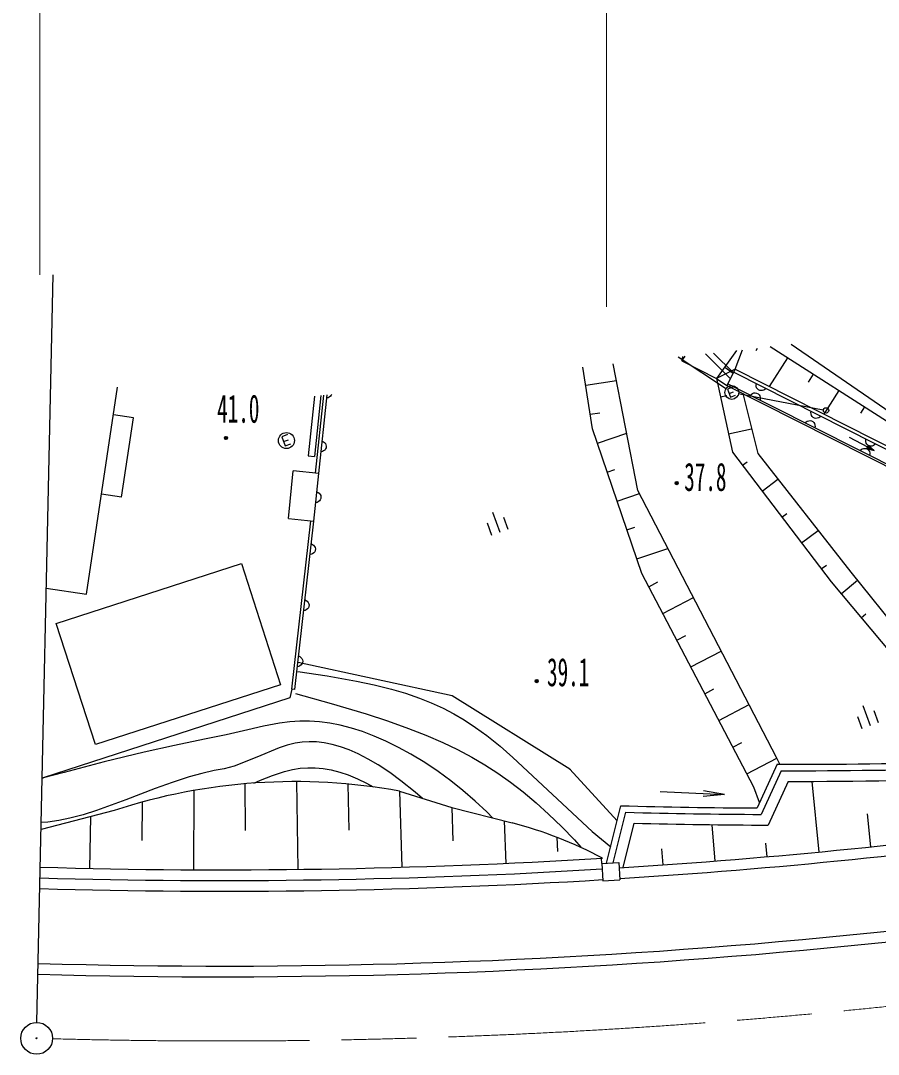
# Model space of a CAD drawing. Units: millimetres, scale not verified. Extents: x 40000 to 680000, y 20000 to 380000.
# Drawn here: x 383684 to 423750, y 269614 to 317914 of the extents above; entities that cross this region are included whole.
import ezdxf
from ezdxf.enums import TextEntityAlignment as Align

# ---------------------------------------------------------------- set-up
doc = ezdxf.new("R2010")
doc.units = ezdxf.units.MM
doc.header["$LTSCALE"] = 1000
doc.linetypes.add('CHAIN', pattern=[18.5, 12, -1.5, 3.5, -1.5])
for name, color, linetype, lineweight in [('M-BGD', 7, 'Continuous', 25), ('M-BMK', 2, 'CHAIN', 13), ('M-BMK-OTRS', 5, 'Continuous', 25), ('M-BMK-SRVR', 3, 'Continuous', 25), ('M-STR-HTXT', 7, 'Continuous', 13)]:
    doc.layers.add(name, color=color, linetype=linetype, lineweight=lineweight)
doc.styles.add('ＭＳ ゴシック', font='')
doc.styles.get('ＭＳ ゴシック').set_extended_font_data('MS Gothic')

msp = doc.modelspace()

# ---------------------------------------------------------------- linework, layer by layer
at = {"layer": 'M-BGD'}
for p, q in [((416054, 302382), (416983, 301464)), ((417122, 302498), (416197, 301196)), ((417063, 301622), (417404, 302528)), ((418094, 302603), (418020, 302486)), ((424689, 298834), (418694, 302668)), ((424961, 299155), (419677, 302775)), ((414405, 302203), (416652, 300710)), ((414568, 302021), (414721, 302238)), ((414598, 302224), (414568, 302021)), ((414568, 302021), (416197, 301196)), ((415669, 302340), (416841, 301182)), ((419501, 302159), (418649, 300819)), ((410398, 298844), (409952, 301721)), ((412510, 295966), (411366, 301874)), ((417063, 301622), (416197, 301196)), ((416572, 301724), (416971, 301440)), ((416572, 301724), (416692, 301639)), ((417063, 301622), (416679, 300863)), ((416995, 301488), (427230, 296308)), ((417063, 301622), (427298, 296442)), ((420704, 301394), (420471, 301027)), ((410082, 300883), (411515, 301105)), ((416197, 301196), (416938, 297746)), ((416197, 301196), (416679, 300863)), ((416724, 300952), (426959, 295772)), ((418042, 300893), (418052, 300953)), ((386754, 291121), (388211, 300796)), ((397612, 296760), (398001, 300426)), ((398206, 300448), (398192, 300416)), ((416679, 300863), (426914, 295683)), ((416950, 300785), (416711, 300698)), ((416711, 300698), (416847, 300326)), ((416784, 300500), (416985, 300573)), ((417206, 300485), (421174, 299726)), ((417419, 300489), (418114, 297693)), ((417781, 300418), (417825, 300460)), ((417825, 300460), (417873, 300490)), ((417873, 300490), (417941, 300518)), ((417941, 300518), (418003, 300520)), ((418003, 300520), (418063, 300509)), ((418047, 300836), (418042, 300893)), ((418066, 300765), (418047, 300836)), ((418063, 300509), (418133, 300474)), ((418101, 300714), (418066, 300765)), ((418146, 300671), (418101, 300714)), ((418133, 300474), (418177, 300431)), ((418215, 300636), (418146, 300671)), ((418177, 300431), (418213, 300380)), ((418275, 300626), (418215, 300636)), ((418338, 300627), (418275, 300626)), ((418405, 300655), (418338, 300627)), ((418454, 300685), (418405, 300655)), ((418498, 300727), (418454, 300685)), ((421907, 300628), (421205, 299526)), ((397408, 300362), (397114, 297581)), ((397713, 300395), (397412, 297550)), ((397463, 296775), (397848, 300409)), ((398045, 300297), (397986, 300284)), ((398097, 300322), (398045, 300297)), ((398157, 300364), (398097, 300322)), ((398192, 300416), (398157, 300364)), ((416382, 300334), (416670, 300396)), ((416847, 300326), (417085, 300413)), ((418213, 300380), (418231, 300309)), ((418236, 300252), (418227, 300192)), ((418231, 300309), (418236, 300252)), ((388956, 299362), (388016, 299503)), ((410293, 299524), (410738, 299593)), ((420601, 299598), (420610, 299658)), ((420606, 299541), (420601, 299598)), ((420625, 299470), (420606, 299541)), ((420660, 299419), (420625, 299470)), ((423109, 299863), (422922, 299568)), ((388396, 295643), (388956, 299362)), ((420339, 299123), (420383, 299165)), ((420383, 299165), (420432, 299195)), ((420432, 299195), (420499, 299223)), ((420499, 299223), (420562, 299225)), ((420562, 299225), (420622, 299214)), ((420622, 299214), (420691, 299179)), ((420705, 299376), (420660, 299419)), ((420691, 299179), (420736, 299137)), ((420774, 299342), (420705, 299376)), ((420736, 299137), (420771, 299085)), ((420771, 299085), (420790, 299014)), ((420834, 299331), (420774, 299342)), ((420790, 299014), (420795, 298957)), ((420897, 299333), (420834, 299331)), ((420964, 299360), (420897, 299333)), ((421013, 299390), (420964, 299360)), ((421057, 299432), (421013, 299390)), ((396152, 298571), (395877, 298471)), ((412696, 292088), (410398, 298844)), ((410628, 298168), (411994, 298633)), ((416753, 298609), (417829, 298840)), ((420795, 298957), (420786, 298897)), ((395877, 298471), (396033, 298041)), ((395960, 298242), (396193, 298326)), ((396033, 298041), (396308, 298141)), ((397772, 298266), (397827, 298240)), ((397827, 298240), (397872, 298205)), ((397872, 298205), (397922, 298152)), ((397922, 298152), (397946, 298094)), ((397946, 298094), (397957, 298034)), ((397957, 298034), (397949, 297957)), ((423551, 297835), (422398, 298429)), ((423160, 298303), (423169, 298363)), ((423165, 298246), (423160, 298303)), ((423183, 298175), (423165, 298246)), ((423219, 298124), (423183, 298175)), ((423280, 298073), (423199, 297918)), ((423213, 297925), (423281, 298058)), ((423263, 298082), (423219, 298124)), ((423231, 297931), (423287, 298040)), ((423249, 297937), (423293, 298022)), ((423333, 298047), (423263, 298082)), ((423551, 297835), (423280, 298073)), ((423281, 298058), (423518, 297852)), ((423287, 298040), (423487, 297868)), ((423293, 298022), (423456, 297884)), ((423393, 298036), (423333, 298047)), ((423455, 298038), (423393, 298036)), ((423523, 298065), (423455, 298038)), ((423571, 298095), (423523, 298065)), ((423615, 298137), (423571, 298095)), ((397114, 297581), (397412, 297550)), ((397779, 297781), (397719, 297769)), ((397830, 297806), (397779, 297781)), ((397890, 297849), (397830, 297806)), ((397926, 297900), (397890, 297849)), ((397949, 297957), (397926, 297900)), ((416938, 297746), (421548, 291690)), ((418114, 297693), (422470, 292142)), ((422898, 297828), (422942, 297870)), ((422942, 297870), (422991, 297900)), ((422991, 297900), (423058, 297928)), ((423058, 297928), (423121, 297930)), ((423121, 297930), (423181, 297919)), ((423181, 297919), (423250, 297884)), ((423199, 297918), (423551, 297835)), ((423519, 297852), (423213, 297925)), ((423487, 297868), (423231, 297931)), ((423456, 297884), (423249, 297937)), ((423250, 297884), (423295, 297842)), ((423266, 297942), (423298, 298005)), ((423424, 297901), (423266, 297942)), ((423284, 297948), (423304, 297987)), ((423393, 297917), (423284, 297948)), ((423295, 297842), (423330, 297790)), ((423298, 298005), (423424, 297901)), ((423302, 297954), (423310, 297969)), ((423361, 297933), (423302, 297954)), ((423304, 297987), (423393, 297917)), ((423306, 297961), (423361, 297933)), ((423310, 297969), (423361, 297933)), ((423330, 297790), (423349, 297719)), ((423354, 297662), (423344, 297602)), ((423349, 297719), (423354, 297662)), ((417399, 297141), (417615, 297305)), ((396192, 294647), (396419, 296880)), ((397612, 296760), (396419, 296880)), ((397386, 294526), (397612, 296760)), ((411088, 296817), (411442, 296938)), ((418321, 295929), (419058, 296490)), ((388396, 295643), (387456, 295784)), ((397525, 295891), (397580, 295866)), ((397580, 295866), (397625, 295831)), ((397625, 295831), (397675, 295778)), ((397675, 295778), (397699, 295720)), ((397699, 295720), (397711, 295660)), ((397711, 295660), (397703, 295583)), ((411547, 295466), (412586, 295820)), ((418993, 283488), (412510, 295966)), ((397533, 295407), (397474, 295394)), ((397585, 295432), (397533, 295407)), ((397644, 295475), (397585, 295432)), ((397680, 295526), (397644, 295475)), ((397703, 295583), (397680, 295526)), ((396192, 294647), (397386, 294526)), ((405720, 294953), (406062, 294014)), ((406232, 294717), (406437, 294153)), ((419243, 294718), (419470, 294890)), ((396348, 286683), (397236, 294543)), ((396497, 286666), (397385, 294526)), ((405480, 294443), (405686, 293879)), ((412007, 294115), (412380, 294242)), ((420165, 293507), (420938, 294095)), ((397267, 293464), (397321, 293438)), ((397321, 293438), (397367, 293403)), ((397367, 293403), (397416, 293350)), ((397416, 293350), (397439, 293291)), ((397439, 293291), (397450, 293231)), ((397450, 293231), (397442, 293154)), ((412466, 292764), (413917, 293257)), ((397270, 292980), (397210, 292968)), ((397322, 293004), (397270, 292980)), ((397382, 293046), (397322, 293004)), ((397418, 293098), (397382, 293046)), ((397442, 293154), (397418, 293098)), ((385346, 289748), (394000, 292546)), ((394000, 292546), (395829, 286886)), ((421087, 292296), (421324, 292476)), ((417936, 282092), (412696, 292088)), ((422015, 291132), (422772, 291766)), ((422470, 292142), (428563, 284542)), ((384882, 291403), (386754, 291121)), ((413023, 291464), (413454, 291689)), ((421548, 291690), (428115, 283842)), ((396971, 290845), (397026, 290818)), ((397026, 290818), (397071, 290783)), ((397071, 290783), (397120, 290730)), ((413678, 290214), (415109, 290964)), ((396974, 290360), (396915, 290348)), ((397026, 290384), (396974, 290360)), ((397086, 290427), (397026, 290384)), ((397122, 290478), (397086, 290427)), ((397120, 290730), (397144, 290672)), ((397146, 290534), (397122, 290478)), ((397144, 290672), (397155, 290612)), ((397155, 290612), (397146, 290534)), ((422948, 290017), (423168, 290201)), ((387176, 284089), (385346, 289748)), ((414333, 288964), (414761, 289189)), ((414989, 287715), (416410, 288460)), ((403840, 286365), (396640, 287929)), ((396675, 288225), (396730, 288199)), ((396730, 288199), (396775, 288164)), ((396775, 288164), (396825, 288110)), ((396825, 288110), (396848, 288052)), ((396850, 287915), (396826, 287858)), ((396848, 288052), (396859, 287992)), ((396859, 287992), (396850, 287915)), ((396678, 287740), (396619, 287728)), ((396625, 287507), (398004, 287294)), ((396730, 287765), (396678, 287740)), ((396790, 287807), (396730, 287765)), ((396826, 287858), (396790, 287807)), ((398004, 287294), (399374, 287052)), ((399374, 287052), (400196, 286878)), ((395829, 286886), (387176, 284089)), ((396348, 286683), (396263, 286265)), ((396497, 286666), (396348, 286683)), ((396526, 286473), (398181, 286013)), ((400196, 286878), (401009, 286676)), ((401009, 286676), (401668, 286483)), ((401668, 286483), (402312, 286263)), ((415644, 286465), (416069, 286688)), ((396263, 286265), (384691, 282523)), ((398181, 286013), (399826, 285524)), ((402312, 286263), (402867, 286043)), ((402867, 286043), (403414, 285794)), ((409341, 282933), (403840, 286365)), ((416299, 285216), (417711, 285956)), ((399826, 285524), (400822, 285199)), ((403414, 285794), (403915, 285532)), ((403915, 285532), (404402, 285244)), ((423021, 285915), (423363, 284975)), ((423533, 285678), (423738, 285115)), ((395778, 285092), (395032, 284948)), ((396250, 285155), (395778, 285092)), ((396719, 285187), (396250, 285155)), ((397178, 285185), (396719, 285187)), ((397637, 285154), (397178, 285185)), ((398125, 285089), (397637, 285154)), ((398611, 284995), (398125, 285089)), ((399133, 284860), (398611, 284995)), ((400822, 285199), (401808, 284846)), ((404402, 285244), (404936, 284889)), ((422781, 285405), (422986, 284841)), ((393281, 284539), (392274, 284335)), ((394289, 284774), (393281, 284539)), ((395032, 284948), (394289, 284774)), ((399647, 284698), (399133, 284860)), ((400202, 284488), (399647, 284698)), ((400750, 284249), (400202, 284488)), ((401808, 284846), (402611, 284528)), ((402611, 284528), (403404, 284182)), ((404936, 284889), (405457, 284508)), ((405457, 284508), (406077, 284011)), ((390862, 284049), (389454, 283733)), ((392274, 284335), (390862, 284049)), ((396128, 284057), (395752, 283930)), ((396502, 284152), (396128, 284057)), ((396830, 284203), (396502, 284152)), ((397158, 284223), (396830, 284203)), ((397511, 284212), (397158, 284223)), ((397860, 284172), (397511, 284212)), ((398242, 284095), (397860, 284172)), ((398618, 283989), (398242, 284095)), ((401339, 283957), (400750, 284249)), ((403404, 284182), (404093, 283851)), ((406077, 284011), (406683, 283487)), ((416954, 283966), (417376, 284187)), ((389454, 283733), (387586, 283274)), ((395752, 283930), (394711, 283492)), ((399036, 283838), (398618, 283989)), ((399452, 283655), (399036, 283838)), ((399920, 283413), (399452, 283655)), ((401916, 283639), (401339, 283957)), ((402560, 283244), (401916, 283639)), ((404093, 283851), (404766, 283493)), ((387586, 283274), (385717, 282785)), ((393654, 283079), (393194, 282959)), ((394711, 283492), (393654, 283079)), ((400384, 283139), (399920, 283413)), ((400922, 282782), (400384, 283139)), ((403183, 282828), (402560, 283244)), ((404766, 283493), (405374, 283137)), ((405374, 283137), (405972, 282752)), ((406683, 283487), (408524, 281753)), ((417609, 282716), (419011, 283451)), ((419017, 283167), (418090, 281126)), ((419148, 283166), (418993, 283488)), ((385717, 282785), (384755, 282526)), ((391557, 282578), (390766, 282321)), ((392142, 282739), (391557, 282578)), ((392725, 282869), (392142, 282739)), ((393194, 282959), (392725, 282869)), ((394895, 282417), (395453, 282637)), ((395453, 282637), (396016, 282826)), ((396016, 282826), (396375, 282918)), ((396375, 282918), (396738, 282980)), ((396738, 282980), (397091, 283007)), ((397091, 283007), (397444, 283003)), ((397444, 283003), (397817, 282968)), ((397817, 282968), (398188, 282903)), ((398188, 282903), (398587, 282801)), ((398587, 282801), (398984, 282668)), ((398984, 282668), (399416, 282490)), ((401446, 282399), (400922, 282782)), ((403775, 282394), (403183, 282828)), ((405972, 282752), (406570, 282329)), ((411543, 280519), (409341, 282933)), ((419210, 282866), (418283, 280825)), ((384755, 282526), (384691, 282508)), ((390766, 282321), (389973, 282032)), ((394185, 280069), (394177, 282258)), ((394578, 282290), (394895, 282417)), ((396575, 282358), (396625, 278258)), ((399022, 280081), (398977, 282244)), ((399416, 282490), (399844, 282281)), ((399844, 282281), (400143, 282112)), ((402112, 281867), (401446, 282399)), ((404343, 281941), (403775, 282394)), ((406570, 282329), (407157, 281877)), ((418205, 281380), (417936, 282092)), ((419532, 282366), (418605, 280324)), ((420648, 282368), (420964, 279068)), ((389973, 282032), (388601, 281501)), ((391775, 281943), (391759, 278239)), ((401388, 281914), (403822, 281142)), ((401388, 281914), (401491, 278358)), ((402461, 281566), (402112, 281867)), ((404909, 281451), (404343, 281941)), ((407157, 281877), (407762, 281372)), ((408524, 281753), (410381, 280031)), ((413561, 281888), (416558, 281749)), ((416558, 281749), (415562, 281656)), ((416558, 281749), (415575, 281934)), ((388601, 281501), (387228, 281001)), ((389366, 281403), (389343, 279604)), ((403822, 281142), (406642, 280430)), ((403822, 281142), (403880, 279584)), ((405453, 280940), (404909, 281451)), ((407762, 281372), (408349, 280843)), ((411057, 278539), (411718, 281231)), ((388058, 281011), (384639, 280112)), ((385979, 280645), (385464, 280539)), ((386604, 280807), (385979, 280645)), ((387228, 281001), (386604, 280807)), ((386944, 280718), (386892, 278302)), ((405741, 280647), (405453, 280940)), ((408349, 280843), (408960, 280249)), ((411370, 278557), (411952, 280924)), ((423229, 280853), (423389, 279311)), ((384948, 280465), (384646, 280440)), ((385464, 280539), (384948, 280465)), ((406264, 280526), (406354, 278538)), ((408960, 280249), (409551, 279634)), ((411831, 278338), (412341, 280414)), ((415973, 280345), (416107, 278644)), ((408725, 279757), (408761, 279089)), ((410381, 280031), (411247, 279311)), ((409551, 279634), (409850, 279301)), ((413624, 279209), (413677, 278462)), ((418481, 279480), (418537, 278846)), ((410830, 278526), (410814, 278775)), ((410830, 278526), (411629, 278573)), ((410830, 278526), (410880, 277727)), ((411629, 278573), (411678, 277774)), ((410880, 277727), (411678, 277774))]:
    msp.add_line(p, q, dxfattribs=at)
for centre, radius in [((416903, 300543), 323), ((421306, 299701), 124), ((396097, 298292), 373), ((393275, 298414), 75), ((393275, 298414), 65.6), ((393275, 298414), 56.3), ((393275, 298414), 46.9), ((393275, 298414), 37.5), ((393275, 298414), 28.2), ((393275, 298413), 18.8), ((393275, 298414), 9.4), ((414331, 296307), 75), ((414331, 296307), 65.6), ((414331, 296307), 56.3), ((414331, 296307), 46.9), ((414331, 296307), 37.5), ((414331, 296307), 28.2), ((414331, 296307), 18.8), ((414331, 296307), 9.4), ((407789, 287054), 75), ((407789, 287054), 65.6), ((407789, 287054), 56.3), ((407789, 287054), 46.9), ((407789, 287054), 37.5), ((407789, 287054), 28.2), ((407789, 287054), 18.8), ((407789, 287054), 9.4), ((409343, 282934), 9.4)]:
    msp.add_circle(centre, radius, dxfattribs=at)
for centre, radius, start, end in [((393083, 570236), 292500, 273.63818, 282.15424), ((393083, 570236), 293000, 273.63806, 282.15424), ((419669, 571325), 288159, 269.8703, 271.59503), ((419669, 571325), 288459, 269.90881, 271.62622), ((396499, 255228), 27129, 79.6167, 108.1271), ((419669, 571325), 288959, 269.97284, 271.89362), ((419650, 571561), 290439, 268.435, 269.69226), ((419650, 571561), 290739, 268.48273, 269.73059), ((393083, 570236), 296500, 268.3421, 282.15424), ((401679, 261527), 19544, 61.9692, 75.2904), ((419650, 571561), 291239, 268.56195, 269.79425), ((393083, 570236), 297000, 268.34283, 282.15424), ((393083, 570236), 292000, 268.33557, 273.49115), ((393083, 570236), 292500, 268.3363, 273.48151), ((393083, 570236), 293000, 268.33704, 273.48163), ((393083, 570236), 303000, 268.35126, 282.1958)]:
    msp.add_arc(centre, radius, start, end, dxfattribs=at)
at = {"layer": 'M-BMK'}
msp.add_arc((393083, 570237), 300000, 268.49036, 287.30249, dxfattribs=at)
at = {"layer": 'M-BMK-OTRS'}
msp.add_line((384446, 271112), (385197, 306044), dxfattribs=at)
at = {"layer": 'M-BMK-SRVR'}
for radius in [746, 22.5]:
    msp.add_circle((384430, 270362), radius, dxfattribs=at)
at = {"layer": 'M-STR-HTXT'}
for p, q in [((384580, 355208), (384580, 306044)), ((411057, 355208), (411057, 304539))]:
    msp.add_line(p, q, dxfattribs=at)

# ---------------------------------------------------------------- texts
at = {"layer": 'M-BGD', "style": 'ＭＳ ゴシック', "width": 0.55}
for s, p in [('41.0', (392860, 298731)), ('37.8', (414681, 295542)), ('39.1', (408273, 286418))]:
    msp.add_text(s, height=1320, dxfattribs=at).set_placement(p, align=Align.BOTTOM_LEFT)

doc.saveas('drawing.dxf')
